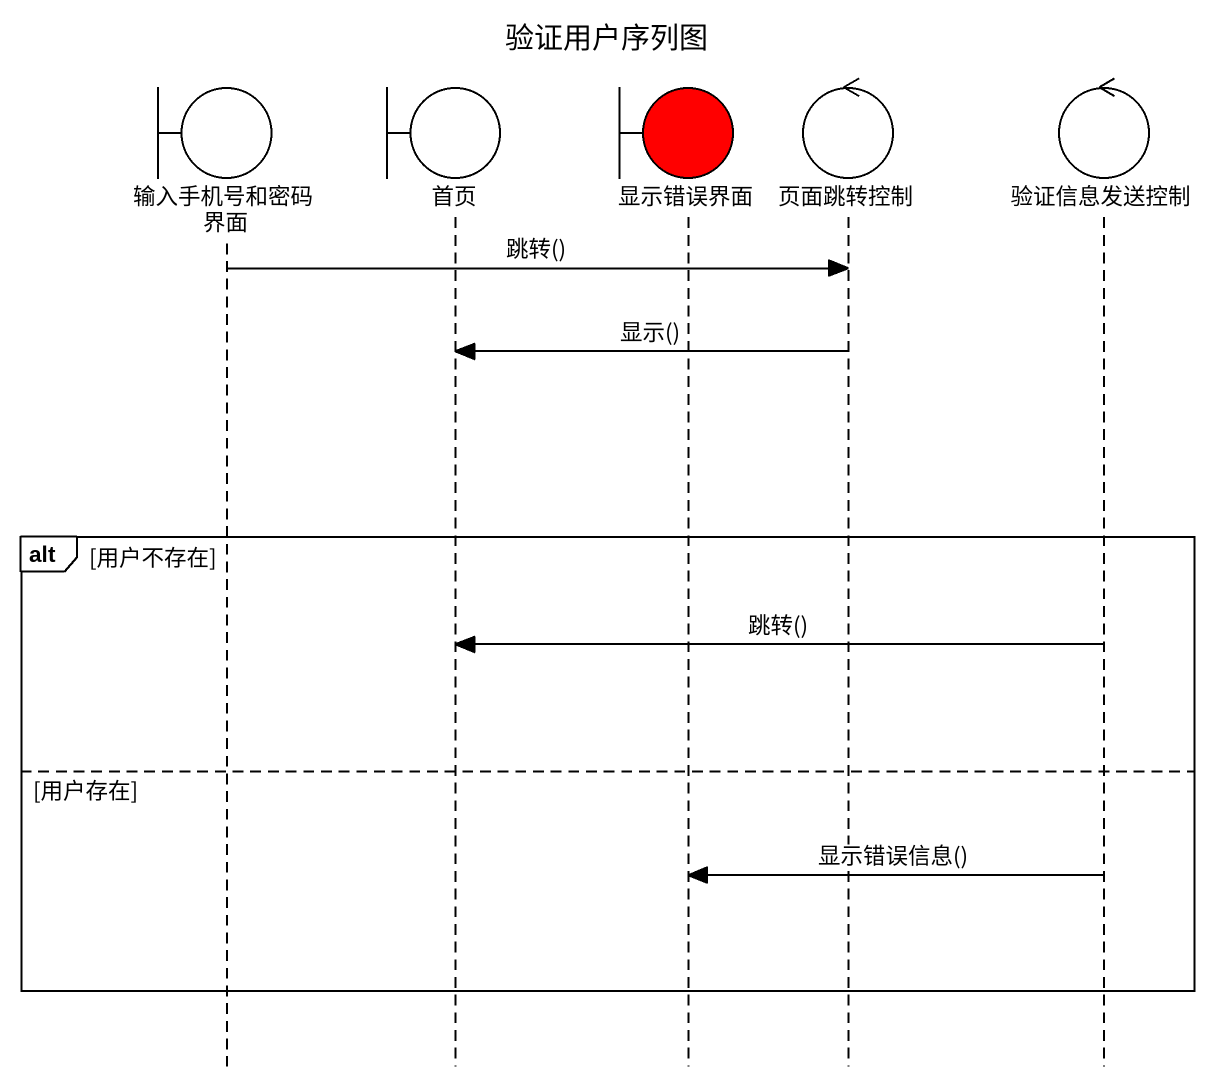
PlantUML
@startuml
title 验证用户序列图
hide footbox
boundary 输入手机号和密码界面
boundary 首页
boundary 显示错误界面 #FF0000
control 页面跳转控制
control 验证信息发送控制

输入手机号和密码界面 -> 页面跳转控制 : 跳转()
页面跳转控制 -> 首页 : 显示()
alt 用户不存在
  验证信息发送控制 -> 首页 : 跳转()
else 用户存在
  验证信息发送控制 -> 显示错误界面 : 显示错误信息()
end
@enduml
